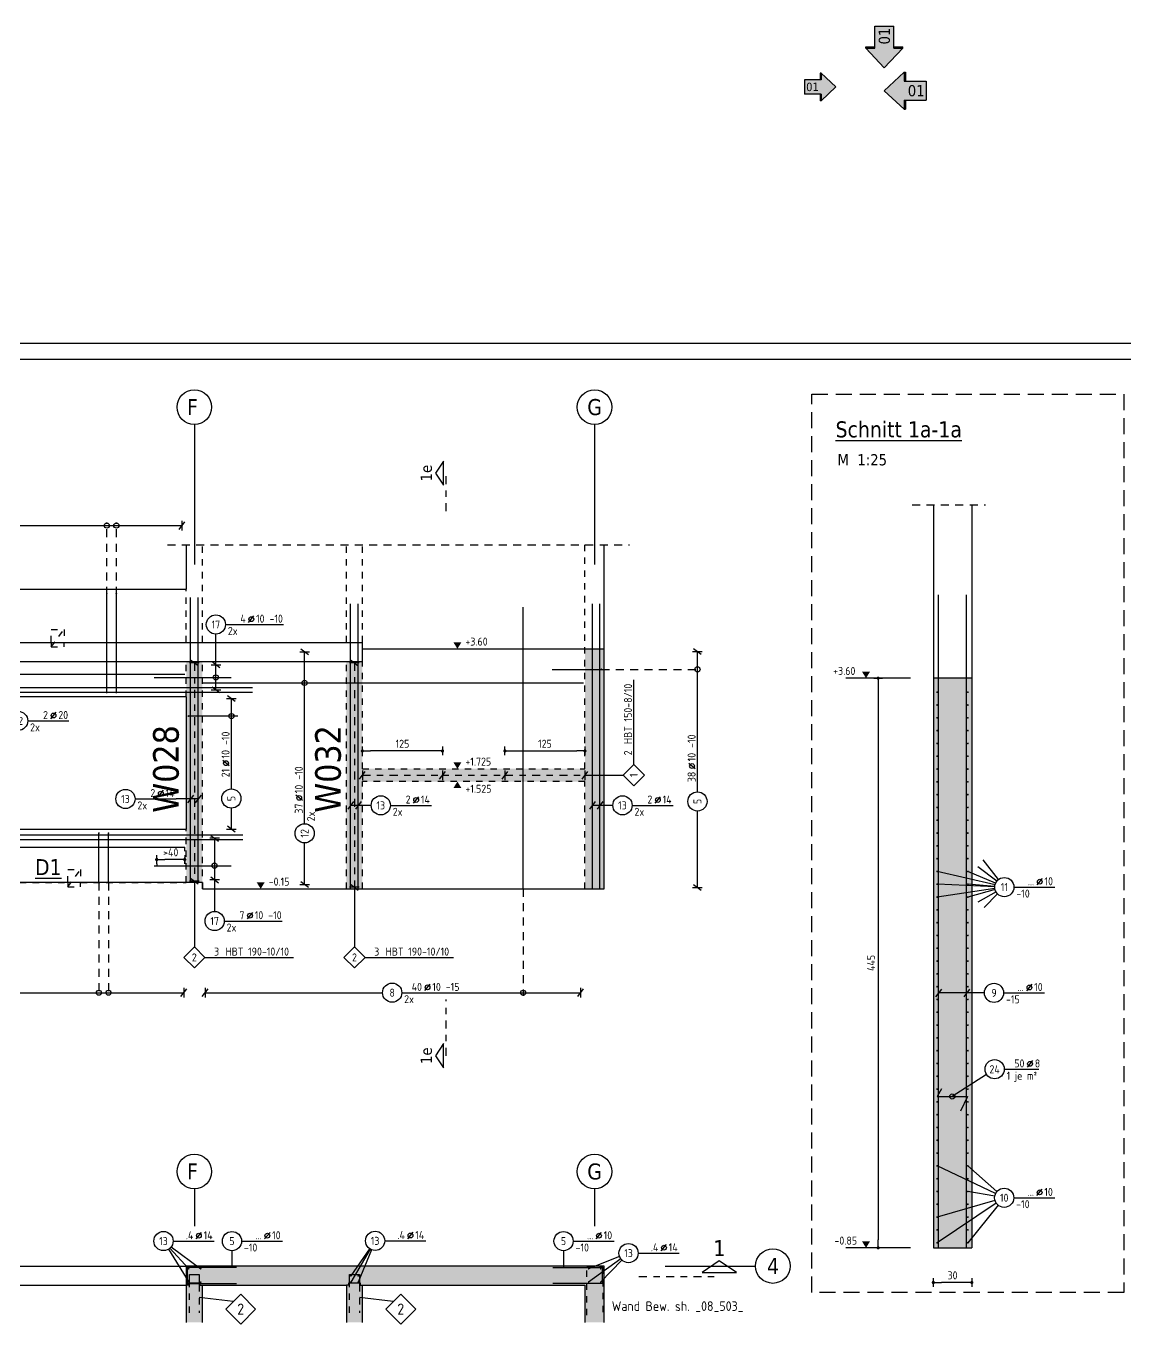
# Model space of a CAD drawing. Extents: x 40 to 135.7, y -30.7 to 15.6.
# Drawn here: x 73.27 to 90.43, y -4.63 to 15.65 of the extents above; entities that cross this region are included whole.
import ezdxf
from ezdxf.enums import TextEntityAlignment as Align

# ---------------------------------------------------------------- set-up
doc = ezdxf.new("R2010")
doc.units = 0
doc.header["$LTSCALE"] = 0.5
for name, pattern in [('AUSGEZOGEN', [1000.01, 1000, 0.01]), ('DASHDOTSMALL', [1.05, 0.5, -0.25, 0.05, -0.25]), ('DOT', [0.175, 0.05, -0.125]), ('HIDDEN', [0.375, 0.25, -0.125]), ('HIDDEN2', [0.187, 0.125, -0.062]), ('HIDDEN4', [0.12, 0.02, -0.1]), ('PUNKT', [0.175, 0.05, -0.125]), ('STRICHLINIE', [0.75, 0.5, -0.25]), ('STRICHPUNKT2', [0.55, 0.25, -0.125, 0.05, -0.125]), ('VERDECKT', [0.375, 0.25, -0.125])]:
    doc.linetypes.add(name, pattern=pattern)
for name, color, linetype in [('ACHSEN', 7, 'Continuous'), ('AFU', 7, 'Continuous'), ('BETON', 7, 'Continuous'), ('Brüstung EG', 7, 'Continuous'), ('DETAIL', 7, 'Continuous'), ('DRUEBER', 7, 'Continuous'), ('EG', 7, 'Continuous'), ('grau_hell', 7, 'Continuous'), ('grau_mittel', 7, 'Continuous'), ('HBT', 7, 'Continuous'), ('HILFE', 7, 'Continuous'), ('INDEX', 7, 'Continuous'), ('koten', 7, 'Continuous'), ('MASSE', 7, 'Continuous'), ('OBJEKT', 7, 'Continuous'), ('RAHMEN', 7, 'Continuous'), ('RND', 7, 'Continuous'), ('SCHNITTE', 7, 'Continuous'), ('SFP_Achsen', 7, 'Continuous'), ('TEXT', 7, 'Continuous')]:
    doc.layers.add(name, color=color, linetype=linetype)
doc.layers.add('NOPLOT', color=7, linetype='Continuous', plot=False)
doc.styles.add('helv', font='tahoma.ttf')
doc.styles.add('txt', font='isocp.shx')
doc.linetypes.add('AFU_50K', pattern='A,0.15,["/",Standard,S=0.2,R=0,X=-0.01,Y=-0.1],0.07,["/",Standard,S=0.2,R=0,X=-0.01,Y=-0.1],0.15', length=0.37)
doc.linetypes.add('AFU_50L', pattern='A,0.75,["/",Standard,S=0.2,R=0,X=-0.01,Y=-0.1],0.07,["/",Standard,S=0.2,R=0,X=-0.01,Y=-0.1],0.75', length=1.57)
doc.dimstyles.new('DOT_I', dxfattribs={"dimscale": 0.5, "dimtxt": 0.25, "dimasz": 0.25, "dimexe": 0.1, "dimexo": 0.3, "dimgap": 0.1, "dimtad": 1, "dimdec": 3, "dimzin": 3, "dimtxsty": 'txt', "dimblk": 'DOT', "dimblk1": 'DOT', "dimblk2": 'DOT', "dimsah": 1, "dimcen": 0.1, "dimse1": 1, "dimse2": 1, "dimazin": 0, "dimtfac": 1, "dimtdec": 4, "dimtix": 1, "dimtmove": 2, "dimatfit": 3, "dimfxl": 0, "dimtvp": 1, "dimtolj": 1, "dimtzin": 0, "dimarcsym": 0})

# ---------------------------------------------------------------- blocks, each defined once
blk = doc.blocks.new('OKRD_O')
at = {"color": 0, "linetype": 'ByBlock'}
blk.add_solid([(-0.125, 0.202), (0.125, 0.202), (0, 0)], dxfattribs=at)
at = {"color": 0, "linetype": 'ByBlock', "style": 'txt'}
blk.add_attdef('OKRD', (0.25, 0.1), '', height=0.25, dxfattribs=at)
blk = doc.blocks.new('OKRD_U')
at = {"color": 0, "linetype": 'ByBlock'}
blk.add_solid([(-0.125, -0.202), (0.125, -0.202), (0, 0)], dxfattribs=at)
at = {"color": 0, "linetype": 'ByBlock', "style": 'txt'}
blk.add_attdef('OKRD', (0.25, -0.35), '', height=0.25, dxfattribs=at)
blk = doc.blocks.new('A1-57-0')
at = {"layer": 'RAHMEN'}
blk.add_line((137.9, 59.4), (0, 59.4), dxfattribs=at)
at = {"layer": 'RAHMEN', "color": 5}
blk.add_line((137.4, 58.9), (2, 58.9), dxfattribs=at)
blk = doc.blocks.new('lei_gre')
at = {"layer": 'RND', "color": 7, "linetype": 'Continuous'}
for p, q in [((-0.09, -0.12), (0.09, 0.12)), ((0, 0.15), (0, -0.15))]:
    blk.add_line(p, q, dxfattribs=at)
blk = doc.blocks.new('RND_LEI')
at = {"layer": 'RND', "color": 7, "linetype": 'Continuous'}
blk.add_line((1.022, 0.066), (1.19, 0.27), dxfattribs=at)
for centre, radius in [((0, 0), 0.3), ((1.106, 0.168), 0.075)]:
    blk.add_circle(centre, radius, dxfattribs=at)
at = {"layer": 'RND', "color": 7, "linetype": 'Continuous', "style": 'txt'}
blk.add_attdef('POSL', text='', height=0.25, dxfattribs=at).set_placement((0, 0), align=Align.MIDDLE)
blk.add_attdef('ANZ', text='', height=0.25, dxfattribs=at).set_placement((0.931, 0.057), align=Align.RIGHT)
for tag, p in [('DUM', (1.253, 0.057)), ('ABSTD', (1.674, 0.057)), ('POSTXT', (0.374, -0.327))]:
    blk.add_attdef(tag, p, '', height=0.25, dxfattribs=at)
blk = doc.blocks.new('SCHN-1')
at = {"layer": 'SCHNITTE', "color": 5, "linetype": 'Continuous'}
blk.add_lwpolyline([(0.54, 0.125), (0, 0.485), (-0.54, 0.125)], close=True, dxfattribs=at)
at = {"layer": 'SCHNITTE', "color": 6, "linetype": 'Continuous', "style": 'helv'}
blk.add_attdef('SCHN-1', text='', height=0.5, dxfattribs=at).set_placement((0, 0.635), align=Align.CENTER)
blk = doc.blocks.new('DOT')
at = {"layer": 'MASSE', "color": 7, "linetype": 'Continuous'}
for p, q in [((0, 0), (-1, 0)), ((0, 0.54), (0, -0.54))]:
    blk.add_line(p, q, dxfattribs=at)
at = {"layer": 'MASSE', "color": 7, "linetype": 'Continuous', "const_width": 0.2}
blk.add_lwpolyline([(-0.1, 0, 1), (0.1, 0, 1)], format="xyb", close=True, dxfattribs=at)
blk = doc.blocks.new('*D42')
at = {"layer": 'DEFPOINTS', "color": 0, "linetype": 'AUSGEZOGEN', "transparency": 16777216}
for p in [(75.311, 2.627), (75.311, 2.627), (75.748, 2.627)]:
    blk.add_point(p, dxfattribs=at)
at = {"layer": 'MASSE', "color": 0, "linetype": 'AUSGEZOGEN', "lineweight": -2, "transparency": 16777216}
blk.add_line((75.623, 2.627), (75.436, 2.627), dxfattribs=at)
at = {"layer": 'MASSE', "color": 0, "linetype": 'AUSGEZOGEN', "lineweight": -2, "transparency": 16777216, "xscale": 0.125, "yscale": 0.125, "zscale": 0.125, "rotation": 180}
blk.add_blockref('DOT', (75.311, 2.627), dxfattribs=at)
at = {"layer": 'MASSE', "color": 0, "linetype": 'AUSGEZOGEN', "lineweight": -2, "transparency": 16777216, "xscale": 0.125, "yscale": 0.125, "zscale": 0.125}
blk.add_blockref('DOT', (75.748, 2.627), dxfattribs=at)
at = {"layer": 'MASSE', "color": 0, "linetype": 'AUSGEZOGEN', "transparency": 16777216, "insert": (75.53, 2.74), "char_height": 0.125, "attachment_point": 5, "style": 'txt'}
blk.add_mtext('\\A1;>40', dxfattribs=at)
blk = doc.blocks.new('HBT_LEI')
at = {"layer": 'HBT', "color": 7, "linetype": 'Continuous'}
blk.add_lwpolyline([(-0.33, 0), (0, 0.33), (0.33, 0), (0, -0.33)], close=True, dxfattribs=at)
at = {"layer": 'HBT', "color": 7, "linetype": 'Continuous', "style": 'txt'}
blk.add_attdef('POSH', text='', height=0.25, dxfattribs=at).set_placement((0, -0.126), align=Align.CENTER)
blk.add_attdef('STKH', text='', height=0.25, dxfattribs=at).set_placement((0.776, 0.055), align=Align.RIGHT)
at = {"layer": 'HBT', "style": 'txt'}
for tag, p in [('ARTH', (0.973, 0.055)), ('TEXTH', (0.415, -0.309))]:
    blk.add_attdef(tag, p, '', height=0.25, dxfattribs=at)
blk = doc.blocks.new('SCHN-2')
at = {"layer": 'SCHNITTE', "color": 6, "linetype": 'Continuous'}
blk.add_lwpolyline([(0.378, 0.088), (0, 0.34), (-0.378, 0.088)], close=True, dxfattribs=at)
at = {"layer": 'SCHNITTE', "color": 1, "linetype": 'DASHDOTSMALL', "style": 'helv'}
blk.add_attdef('SCHN-2', text='', height=0.35, dxfattribs=at).set_placement((0, 0.45), align=Align.CENTER)
blk = doc.blocks.new('*D54')
at = {"layer": 'DEFPOINTS', "color": 0, "linetype": 'AUSGEZOGEN', "transparency": 16777216}
for p in [(87.438, -3.981), (87.438, -3.981), (88.038, -3.981)]:
    blk.add_point(p, dxfattribs=at)
at = {"layer": 'MASSE', "color": 0, "linetype": 'AUSGEZOGEN', "lineweight": -2, "transparency": 16777216}
blk.add_line((87.913, -3.981), (87.563, -3.981), dxfattribs=at)
at = {"layer": 'MASSE', "color": 0, "linetype": 'AUSGEZOGEN', "lineweight": -2, "transparency": 16777216, "xscale": 0.125, "yscale": 0.125, "zscale": 0.125, "rotation": 180}
blk.add_blockref('DOT', (87.438, -3.981), dxfattribs=at)
at = {"layer": 'MASSE', "color": 0, "linetype": 'AUSGEZOGEN', "lineweight": -2, "transparency": 16777216, "xscale": 0.125, "yscale": 0.125, "zscale": 0.125}
blk.add_blockref('DOT', (88.038, -3.981), dxfattribs=at)
at = {"layer": 'MASSE', "color": 0, "linetype": 'AUSGEZOGEN', "transparency": 16777216, "insert": (87.738, -3.869), "char_height": 0.125, "attachment_point": 5, "style": 'txt'}
blk.add_mtext('\\A1;30', dxfattribs=at)
blk = doc.blocks.new('*D55')
at = {"layer": 'DEFPOINTS', "color": 0, "linetype": 'AUSGEZOGEN', "transparency": 16777216}
for p in [(86.577, 5.461), (86.577, -3.439), (86.577, -3.439)]:
    blk.add_point(p, dxfattribs=at)
at = {"layer": 'MASSE', "color": 0, "linetype": 'AUSGEZOGEN', "lineweight": -2, "transparency": 16777216}
blk.add_line((86.577, 5.336), (86.577, -3.314), dxfattribs=at)
at = {"layer": 'MASSE', "color": 0, "linetype": 'AUSGEZOGEN', "lineweight": -2, "transparency": 16777216, "xscale": 0.125, "yscale": 0.125, "zscale": 0.125}
for p, rotation in [((86.577, 5.461), 90), ((86.577, -3.439), 270)]:
    blk.add_blockref('DOT', p, dxfattribs=dict(at, rotation=rotation))
at = {"layer": 'MASSE', "color": 0, "linetype": 'AUSGEZOGEN', "transparency": 16777216, "insert": (86.464, 1.011), "char_height": 0.125, "attachment_point": 5, "rotation": 90, "style": 'txt'}
blk.add_mtext('\\A1;445', dxfattribs=at)
blk = doc.blocks.new('*D80')
at = {"layer": 'DEFPOINTS', "color": 0, "linetype": 'AUSGEZOGEN', "transparency": 16777216}
for p in [(78.523, 4.323), (78.523, 4.323), (79.773, 4.323)]:
    blk.add_point(p, dxfattribs=at)
at = {"layer": 'MASSE', "color": 0, "linetype": 'AUSGEZOGEN', "lineweight": -2, "transparency": 16777216}
blk.add_line((79.648, 4.323), (78.648, 4.323), dxfattribs=at)
at = {"layer": 'MASSE', "color": 0, "linetype": 'AUSGEZOGEN', "lineweight": -2, "transparency": 16777216, "xscale": 0.125, "yscale": 0.125, "zscale": 0.125, "rotation": 180}
blk.add_blockref('DOT', (78.523, 4.323), dxfattribs=at)
at = {"layer": 'MASSE', "color": 0, "linetype": 'AUSGEZOGEN', "lineweight": -2, "transparency": 16777216, "xscale": 0.125, "yscale": 0.125, "zscale": 0.125}
blk.add_blockref('DOT', (79.773, 4.323), dxfattribs=at)
at = {"layer": 'MASSE', "color": 0, "linetype": 'AUSGEZOGEN', "transparency": 16777216, "insert": (79.148, 4.436), "char_height": 0.125, "attachment_point": 5, "style": 'txt'}
blk.add_mtext('\\A1;125', dxfattribs=at)
blk = doc.blocks.new('*D81')
at = {"layer": 'DEFPOINTS', "color": 0, "linetype": 'AUSGEZOGEN', "transparency": 16777216}
for p in [(80.748, 4.323), (81.998, 4.323), (81.998, 4.323)]:
    blk.add_point(p, dxfattribs=at)
at = {"layer": 'MASSE', "color": 0, "linetype": 'AUSGEZOGEN', "lineweight": -2, "transparency": 16777216}
blk.add_line((80.873, 4.323), (81.873, 4.323), dxfattribs=at)
at = {"layer": 'MASSE', "color": 0, "linetype": 'AUSGEZOGEN', "lineweight": -2, "transparency": 16777216, "xscale": 0.125, "yscale": 0.125, "zscale": 0.125, "rotation": 180}
blk.add_blockref('DOT', (80.748, 4.323), dxfattribs=at)
at = {"layer": 'MASSE', "color": 0, "linetype": 'AUSGEZOGEN', "lineweight": -2, "transparency": 16777216, "xscale": 0.125, "yscale": 0.125, "zscale": 0.125}
blk.add_blockref('DOT', (81.998, 4.323), dxfattribs=at)
at = {"layer": 'MASSE', "color": 0, "linetype": 'AUSGEZOGEN', "transparency": 16777216, "insert": (81.373, 4.436), "char_height": 0.125, "attachment_point": 5, "style": 'txt'}
blk.add_mtext('\\A1;125', dxfattribs=at)
blk = doc.blocks.new('hin_ind5')
at = {"layer": 'grau_hell', "linetype": 'AUSGEZOGEN'}
h = blk.add_hatch(color=9, dxfattribs=at)
h.dxf.hatch_style = 2
h.paths.add_polyline_path([(0, 0), (0.619, -0.577), (0.619, -0.3), (1.306, -0.3), (1.306, 0.3), (0.619, 0.3), (0.619, 0.577)])
h.paths.add_polyline_path([(0.34, -0.274), (1.311, -0.274), (1.311, 0.274), (0.34, 0.274)], flags=9)
at = {"layer": 'OBJEKT', "linetype": 'AUSGEZOGEN'}
for points in [[(0.619, 0.3), (0.66, 0.3), (0.66, 0.577), (0.619, 0.577)], [(0.619, -0.577), (0.66, -0.577), (0.66, -0.3), (0.619, -0.3)]]:
    blk.add_hatch(color=1, dxfattribs=at).paths.add_polyline_path(points)
at = {"layer": 'OBJEKT', "color": 1, "linetype": 'AUSGEZOGEN'}
for p, q in [((0, 0), (0.619, 0.577)), ((0.619, 0.577), (0.619, 0.3)), ((0.619, 0.577), (0.66, 0.577)), ((0.66, 0.577), (0.66, 0.3)), ((0, 0), (0.619, -0.577)), ((0.619, 0.3), (1.306, 0.3)), ((1.306, 0.3), (1.306, -0.3)), ((0.619, -0.3), (0.619, -0.577)), ((0.619, -0.3), (1.306, -0.3)), ((0.66, -0.3), (0.66, -0.577))]:
    blk.add_line(p, q, dxfattribs=at)
at = {"layer": 'OBJEKT', "color": 7, "linetype": 'AUSGEZOGEN'}
blk.add_line((0.619, -0.577), (0.66, -0.577), dxfattribs=at)
at = {"layer": 'INDEX', "color": 1, "linetype": 'Continuous', "style": 'helv'}
blk.add_attdef('INDEX', text='', height=0.35, rotation=360, dxfattribs=at).set_placement((1.259, 0), align=Align.MIDDLE_RIGHT)

msp = doc.modelspace()

# ---------------------------------------------------------------- hatches: boundary and pattern name
at = {"layer": 'EG', "linetype": 'AUSGEZOGEN'}
h = msp.add_hatch(dxfattribs=at)
h.set_pattern_fill('DOTS', scale=0.8, double=1)
h.set_pattern_definition([(0, (-35.286567, 336.182984), (0.025, 0.05), [0, -0.05])])
h.paths.add_polyline_path([(53.5484, -4.0236), (53.5484, -3.7236), (53.2484, -3.7236), (53.2484, -4.0236)])
h.paths.add_polyline_path([(60.7484, -3.7236), (60.7484, -4.0236), (61.0484, -4.0236), (61.0484, -3.7236)])
h.paths.add_polyline_path([(68.5484, -4.0236), (68.5484, -3.7236), (68.2484, -3.7236), (68.2484, -4.0236)])
h.paths.add_polyline_path([(43.3734, -4.6035), (43.5334, -4.6035), (43.5334, -4.0236), (47.0234, -4.0236), (47.0234, -4.6035), (47.2734, -4.6035), (47.2734, -4.0236), (49.5234, -4.0236), (49.5234, -4.6035), (49.7734, -4.6035), (49.7734, -3.7236), (43.3734, -3.7236)])
h.paths.add_polyline_path([(81.9984, -4.6035), (82.2984, -4.6035), (82.2984, -3.7236), (75.7734, -3.7236), (75.7734, -4.6035), (76.0234, -4.6035), (76.0234, -4.0236), (78.2734, -4.0236), (78.2734, -4.6035), (78.5234, -4.6035), (78.5234, -4.0236), (81.9984, -4.0236)])

# ---------------------------------------------------------------- linework, layer by layer
at = {"layer": 'ACHSEN', "color": 140, "linetype": 'AUSGEZOGEN'}
for p, q in [((75.8984, 9.4248), (75.8984, 7.238)), ((82.1484, 9.4248), (82.1484, 7.238)), ((75.8984, -2.5174), (75.8984, -3.0993)), ((82.1484, -2.5174), (82.1484, -3.0993)), ((83.252, -3.7236), (84.6611, -3.7236))]:
    msp.add_line(p, q, dxfattribs=at)
at = {"layer": 'AFU', "color": 8, "linetype": 'AFU_50L'}
for p, q in [((47.0234, 6.0194), (78.5234, 6.0194)), ((78.5234, 5.9194), (82.2984, 5.9194)), ((47.0234, 5.7194), (78.5234, 5.7194)), ((76.0234, 2.2694), (49.5234, 2.2694)), ((76.0234, 2.2694), (76.0234, 2.1694)), ((76.0234, 2.1694), (82.2984, 2.1694))]:
    msp.add_line(p, q, dxfattribs=at)
at = {"layer": 'AFU', "color": 8, "linetype": 'AFU_50K'}
for p, q in [((78.5234, 5.9194), (78.5234, 6.0194)), ((78.5234, 5.7194), (78.5234, 5.9194)), ((88.0379, 5.4607), (87.4379, 5.4607)), ((87.4379, -3.4393), (88.0379, -3.4393))]:
    msp.add_line(p, q, dxfattribs=at)
at = {"layer": 'BETON', "color": 6, "linetype": 'AUSGEZOGEN'}
for p, q in [((87.4379, 8.1673), (87.4379, -3.4393)), ((88.0379, 8.1673), (88.0379, 5.4607)), ((75.7734, 7.5439), (75.7734, 6.8494)), ((82.2984, 2.1694), (82.2984, 7.5439)), ((68.5484, 6.8494), (75.7734, 6.8494)), ((88.0379, 5.4607), (88.0379, -3.4393)), ((75.7734, 5.1694), (68.5484, 5.1694)), ((75.7734, 5.1694), (75.7734, 3.0994)), ((68.5484, 3.0994), (75.7734, 3.0994))]:
    msp.add_line(p, q, dxfattribs=at)
at = {"layer": 'BETON', "color": 6, "linetype": 'AUSGEZOGEN', "lineweight": -2}
for points in [[(82.2984, -4.6035), (82.2984, -3.7236), (75.7734, -3.7236), (75.7734, -4.6035)], [(76.0234, -4.6035), (76.0234, -4.0236), (78.2734, -4.0236), (78.2734, -4.6035)], [(78.5234, -4.6035), (78.5234, -4.0236), (81.9984, -4.0236), (81.9984, -4.6035)]]:
    msp.add_lwpolyline(points, dxfattribs=at)
at = {"layer": 'Brüstung EG', "color": 102, "linetype": 'DOT'}
for p, q in [((68.5484, -3.7236), (75.7734, -3.7236)), ((68.5484, -4.0236), (75.7734, -4.0236))]:
    msp.add_line(p, q, dxfattribs=at)
at = {"layer": 'DETAIL', "color": 102, "linetype": 'STRICHLINIE'}
msp.add_lwpolyline([(90.4113, 9.8967), (90.4113, -4.1351), (85.5399, -4.1351), (85.5399, 9.8967)], close=True, dxfattribs=at)
at = {"layer": 'DRUEBER', "color": 7, "linetype": 'PUNKT'}
for p, q in [((76.0234, 6.0194), (76.0234, 7.5439)), ((78.2734, 6.0194), (78.2734, 7.5439)), ((78.5234, 6.0194), (78.5234, 7.5439)), ((81.9984, 4.0444), (81.9984, 7.5439)), ((75.7734, 6.0194), (75.7734, 6.8494)), ((75.7734, 5.1694), (75.7734, 5.7194)), ((76.0234, 2.1694), (76.0234, 5.7194)), ((78.2734, 2.1694), (78.2734, 5.7194)), ((78.5234, 4.0444), (78.5234, 5.7194)), ((78.5234, 4.0444), (81.9984, 4.0444)), ((78.5234, 2.1694), (78.5234, 3.8444)), ((81.9984, 3.8444), (78.5234, 3.8444)), ((81.9984, 2.1694), (81.9984, 3.8444)), ((75.7734, 2.2694), (75.7734, 3.0994)), ((70.3734, 2.2694), (73.9234, 2.2694)), ((74.1234, 2.2694), (75.7734, 2.2694)), ((76.0234, 2.1694), (78.2734, 2.1694))]:
    msp.add_line(p, q, dxfattribs=at)
at = {"layer": 'DRUEBER', "color": 7, "linetype": 'DOT'}
for p, q in [((73.6634, 6.0194), (73.6634, 6.2194)), ((73.6634, 6.2194), (73.8634, 6.2194)), ((73.6634, 5.9494), (73.8634, 6.2194)), ((73.8634, 6.2194), (73.8634, 6.0194)), ((73.6634, 6.0194), (73.6634, 5.9494)), ((73.6634, 5.9494), (73.8634, 5.9494)), ((73.8634, 5.9494), (73.8634, 6.0194)), ((73.9234, 2.2694), (73.9234, 2.4694)), ((73.9234, 2.4694), (74.1234, 2.4694)), ((73.9234, 2.1994), (74.1234, 2.4694)), ((74.1234, 2.4694), (74.1234, 2.2694)), ((73.9234, 2.2694), (73.9234, 2.1994)), ((74.1234, 2.1994), (74.1234, 2.2694)), ((73.9234, 2.1994), (74.1234, 2.1994))]:
    msp.add_line(p, q, dxfattribs=at)
at = {"layer": 'DRUEBER', "color": 7, "linetype": 'PUNKT', "lineweight": -2}
for points in [[(82.2984, -3.7236), (75.7734, -3.7236), (75.7734, -4.6035)], [(82.2984, -4.6035), (82.2984, -3.7236)], [(76.0234, -4.6035), (76.0234, -4.0236), (78.2734, -4.0236), (78.2734, -4.6035)], [(78.5234, -4.6035), (78.5234, -4.0236), (81.9984, -4.0236), (81.9984, -4.6035)]]:
    msp.add_lwpolyline(points, dxfattribs=at)
at = {"layer": 'grau_mittel', "color": 61, "linetype": 'AUSGEZOGEN'}
for points in [[(81.9984, 5.9194), (82.2984, 5.9194), (81.9984, 2.1694), (82.2984, 2.1694)], [(76.0234, 5.7194), (75.7734, 5.7194), (76.0234, 2.2694), (75.7734, 2.2694)], [(78.2734, 5.7194), (78.5234, 5.7194), (78.2734, 2.1694), (78.5234, 2.1694)], [(87.4379, 5.4607), (88.0379, 5.4607), (87.4379, -3.4393), (88.0379, -3.4393)], [(78.5234, 4.0444), (78.5234, 3.8444), (81.9984, 4.0444), (81.9984, 3.8444)], [(75.7734, -3.7236), (82.2984, -3.7236), (75.7734, -4.0236), (82.2984, -4.0236)]]:
    msp.add_solid(points, dxfattribs=at)
at = {"layer": 'HBT', "color": 6, "linetype": 'STRICHPUNKT2'}
for p, q in [((75.8984, 5.7014), (75.8984, 2.2908)), ((78.3984, 5.7001), (78.3984, 2.1953)), ((78.5234, 3.9444), (79.7734, 3.9444)), ((80.7484, 3.9444), (81.9984, 3.9444))]:
    msp.add_line(p, q, dxfattribs=at)
at = {"layer": 'HBT', "color": 7, "linetype": 'AUSGEZOGEN'}
for p, q in [((82.7603, 4.1094), (82.7603, 5.4333)), ((81.9984, 3.9444), (82.6103, 3.9444)), ((75.8984, 2.2908), (75.8984, 1.2484)), ((78.3984, 2.1953), (78.3984, 1.2484)), ((76.0634, 1.0984), (77.4451, 1.0984)), ((78.5634, 1.0984), (79.9451, 1.0984))]:
    msp.add_line(p, q, dxfattribs=at)
at = {"layer": 'HBT', "color": 7, "linetype": 'HIDDEN4'}
msp.add_line((79.7734, 3.9444), (80.7484, 3.9444), dxfattribs=at)
at = {"layer": 'HBT', "color": 102, "linetype": 'AUSGEZOGEN'}
for p, q in [((75.8054, -4.0236), (75.7734, -4.0236)), ((75.9914, -4.0236), (76.0234, -4.0236)), ((78.3054, -4.0236), (78.2734, -4.0236)), ((78.4914, -4.0236), (78.5234, -4.0236))]:
    msp.add_line(p, q, dxfattribs=at)
for points in [[(75.9914, -4.0236), (75.9914, -3.9936), (75.8054, -3.9936), (75.8054, -4.0236)], [(78.4914, -4.0236), (78.4914, -3.9936), (78.3054, -3.9936), (78.3054, -4.0236)]]:
    msp.add_lwpolyline(points, dxfattribs=at)
at = {"layer": 'HBT', "color": 1, "linetype": 'AUSGEZOGEN'}
for points in [[(75.8214, -3.9936), (75.8214, -3.8536), (75.9754, -3.8536), (75.9754, -3.9936)], [(78.3214, -3.9936), (78.3214, -3.8536), (78.4754, -3.8536), (78.4754, -3.9936)], [(78.3214, -3.9936), (78.3214, -3.8536), (78.4754, -3.8536), (78.4754, -3.9936)]]:
    msp.add_lwpolyline(points, dxfattribs=at)
at = {"layer": 'HBT', "color": 1, "linetype": 'HIDDEN2'}
for points in [[(75.8214, -4.4536), (75.8214, -4.0236), (75.8214, -3.9936)], [(75.9754, -3.9936), (75.9754, -4.0236), (75.9754, -4.4536)], [(78.3214, -4.4536), (78.3214, -4.0236), (78.3214, -3.9936)], [(78.4754, -3.9936), (78.4754, -4.0236), (78.4754, -4.4536)]]:
    msp.add_lwpolyline(points, dxfattribs=at)
at = {"layer": 'HBT', "color": 1, "linetype": 'Continuous'}
for points in [[(76.3886, -4.3964), (76.6219, -4.1631), (76.8553, -4.3964), (76.6219, -4.6298)], [(78.8886, -4.3964), (79.1219, -4.1631), (79.3553, -4.3964), (79.1219, -4.6298)]]:
    msp.add_lwpolyline(points, close=True, dxfattribs=at)
at = {"layer": 'HILFE', "color": 102, "linetype": 'HIDDEN'}
for p, q in [((87.1056, 8.1673), (88.2501, 8.1673)), ((75.4783, 7.5439), (82.6921, 7.5439))]:
    msp.add_line(p, q, dxfattribs=at)
at = {"layer": 'HILFE', "color": 102, "linetype": 'AUSGEZOGEN'}
for p, q in [((76.5052, -4.2798), (75.9754, -4.2151)), ((79.0052, -4.2798), (78.4754, -4.2151))]:
    msp.add_line(p, q, dxfattribs=at)
at = {"layer": 'koten', "color": 7, "linetype": 'AUSGEZOGEN'}
for p, q in [((87.0817, 5.4607), (86.07, 5.4607)), ((87.0817, -3.4393), (86.07, -3.4393)), ((87.0817, -3.4393), (86.07, -3.4393))]:
    msp.add_line(p, q, dxfattribs=at)
at = {"layer": 'MASSE', "color": 7, "linetype": 'HIDDEN4'}
for p, q in [((75.7484, 2.56), (75.7484, 2.8224)), ((75.3109, 2.56), (75.3109, 2.531))]:
    msp.add_line(p, q, dxfattribs=at)
at = {"layer": 'NOPLOT', "color": 191, "linetype": 'AUSGEZOGEN'}
msp.add_line((87.5079, -3.4393), (87.5359, -3.4393), dxfattribs=at)
at = {"layer": 'OBJEKT', "color": 7, "linetype": 'AUSGEZOGEN'}
for p, q in [((68.5484, -3.7236), (75.7734, -3.7236)), ((68.5484, -4.0236), (75.7734, -4.0236))]:
    msp.add_line(p, q, dxfattribs=at)
at = {"layer": 'RND', "color": 7, "linetype": 'AUSGEZOGEN'}
for p, q in [((71.5888, 7.8442), (75.7054, 7.8442)), ((76.385, 6.2988), (77.2913, 6.2988)), ((76.235, 5.6684), (76.235, 6.1488)), ((77.6205, 3.1864), (77.6205, 5.8701)), ((83.7544, 3.6844), (83.7544, 5.8748)), ((76.235, 5.276), (76.235, 5.6684)), ((76.4768, 3.7294), (76.4768, 5.1414)), ((73.2974, 4.7934), (73.9374, 4.7934)), ((74.9723, 3.5736), (75.6123, 3.5736)), ((78.9592, 3.4736), (79.5992, 3.4736)), ((82.7342, 3.4736), (83.3742, 3.4736)), ((76.4768, 3.1021), (76.4768, 3.4294)), ((83.7544, 2.1878), (83.7544, 3.3844)), ((76.2151, 2.9591), (76.2151, 2.3092)), ((77.6205, 2.2356), (77.6205, 2.8864)), ((76.2151, 2.3092), (76.2151, 1.8159)), ((88.6968, 2.1963), (89.3368, 2.1963)), ((76.3651, 1.6659), (77.2713, 1.6659)), ((71.6418, 0.5466), (75.7349, 0.5466)), ((76.0676, 0.5466), (78.8377, 0.5466)), ((79.1377, 0.5466), (81.9301, 0.5466)), ((88.5353, 0.5442), (89.1753, 0.5442)), ((88.5449, -0.6493), (89.0849, -0.6493)), ((88.6943, -2.6567), (89.3343, -2.6567)), ((75.5671, -3.3334), (76.2071, -3.3334)), ((76.6356, -3.3337), (77.2756, -3.3337)), ((78.8712, -3.3301), (79.5112, -3.3301)), ((81.8136, -3.3337), (82.4536, -3.3337)), ((82.8286, -3.5215), (83.4686, -3.5215))]:
    msp.add_line(p, q, dxfattribs=at)
at = {"layer": 'RND', "color": 102, "linetype": 'VERDECKT'}
for p, q in [((74.5305, 6.5357), (74.5305, 7.8942)), ((74.6805, 6.5357), (74.6805, 7.8942)), ((82.254, 5.5984), (83.8044, 5.5984)), ((74.4083, 2.2694), (74.4083, 0.4966)), ((74.5583, 2.2694), (74.5583, 0.4966)), ((81.032, 2.1694), (81.032, 0.4966))]:
    msp.add_line(p, q, dxfattribs=at)
at = {"layer": 'RND', "color": 102, "linetype": 'AUSGEZOGEN'}
for p, q in [((75.9577, 3.5736), (75.6123, 3.5736)), ((78.6592, 3.4736), (78.3383, 3.4736)), ((82.4342, 3.4736), (82.1133, 3.4736)), ((88.4007, 2.2304), (87.4965, 2.4409)), ((88.409, 2.2555), (87.9772, 2.4409)), ((88.4276, 2.2873), (88.1331, 2.5118)), ((88.4549, 2.3149), (88.2149, 2.6242)), ((88.397, 2.2027), (87.5035, 2.2409)), ((88.3973, 2.208), (87.9772, 2.2409)), ((88.3985, 2.1744), (87.4965, 2.0409)), ((88.4021, 2.1568), (87.9772, 2.0409)), ((88.4166, 2.122), (88.1331, 1.9601)), ((88.4414, 2.0896), (88.2328, 1.8783)), ((88.2353, 0.5442), (87.5179, 0.5442)), ((88.2688, -0.7305), (87.7341, -1.0748)), ((88.4088, -2.5923), (87.4965, -2.1591)), ((88.4315, -2.5577), (87.9772, -2.1591)), ((88.3965, -2.6312), (87.9772, -2.5591)), ((88.4002, -2.6983), (87.4965, -2.9591)), ((88.4197, -2.7402), (87.4965, -3.3591)), ((88.4501, -2.7734), (87.9772, -3.3591)), ((75.518, -3.4444), (75.811, -3.7668)), ((75.5374, -3.423), (75.9988, -3.7668)), ((75.4955, -3.4612), (75.811, -3.9757)), ((76.4856, -3.4837), (76.4856, -3.7486)), ((78.6356, -3.4533), (78.3408, -3.8777)), ((78.645, -3.4593), (78.3408, -3.9757)), ((78.6644, -3.469), (78.4574, -3.9757)), ((81.6636, -3.4837), (81.6636, -3.7486)), ((82.539, -3.5764), (82.0553, -3.7668)), ((82.5574, -3.6098), (82.0553, -3.9757)), ((82.5748, -3.6298), (82.2431, -3.9757))]:
    msp.add_line(p, q, dxfattribs=at)
at = {"layer": 'RND', "color": 7, "linetype": 'AUSGEZOGEN'}
for points, const_width in [([(74.5235, 6.7857, 1), (74.5375, 6.7857, 1)], 0.014), ([(74.6735, 6.7857, 1), (74.6875, 6.7857, 1)], 0.014), ([(82.254, 5.5914, -1), (82.254, 5.6054, -1)], 0.014), ([(74.5235, 5.2357, 1), (74.5375, 5.2357, 1)], 0.014), ([(74.6735, 5.2357, 1), (74.6875, 5.2357, 1)], 0.014), ([(87.4895, 5.2409, 1), (87.5035, 5.2409, 1)], 0.014), ([(87.9842, 5.2409, -1), (87.9702, 5.2409, -1)], 0.014), ([(75.8053, 4.8757, -1), (75.8053, 4.8617, -1)], 0.014), ([(87.4895, 5.0409, 1), (87.5035, 5.0409, 1)], 0.014), ([(87.9842, 5.0409, -1), (87.9702, 5.0409, -1)], 0.014), ([(87.4895, 4.8409, 1), (87.5035, 4.8409, 1)], 0.014), ([(87.9842, 4.8409, -1), (87.9702, 4.8409, -1)], 0.014), ([(87.4895, 4.6409, 1), (87.5035, 4.6409, 1)], 0.014), ([(87.9842, 4.6409, -1), (87.9702, 4.6409, -1)], 0.014), ([(87.4895, 4.4409, 1), (87.5035, 4.4409, 1)], 0.014), ([(87.9842, 4.4409, -1), (87.9702, 4.4409, -1)], 0.014), ([(87.4895, 4.2409, 1), (87.5035, 4.2409, 1)], 0.014), ([(87.9842, 4.2409, -1), (87.9702, 4.2409, -1)], 0.014), ([(87.4895, 4.0409, 1), (87.5035, 4.0409, 1)], 0.014), ([(87.4895, 3.8409, 1), (87.5035, 3.8409, 1)], 0.014), ([(87.9842, 4.0409, -1), (87.9702, 4.0409, -1)], 0.014), ([(87.9842, 3.8409, -1), (87.9702, 3.8409, -1)], 0.014), ([(87.4895, 3.6409, 1), (87.5035, 3.6409, 1)], 0.014), ([(87.9842, 3.6409, -1), (87.9702, 3.6409, -1)], 0.014), ([(87.4895, 3.4409, 1), (87.5035, 3.4409, 1)], 0.014), ([(87.9842, 3.4409, -1), (87.9702, 3.4409, -1)], 0.014), ([(87.4895, 3.2409, 1), (87.5035, 3.2409, 1)], 0.014), ([(87.9842, 3.2409, -1), (87.9702, 3.2409, -1)], 0.014), ([(74.4013, 3.0394, 1), (74.4153, 3.0394, 1)], 0.014), ([(74.5513, 3.0394, 1), (74.5653, 3.0394, 1)], 0.014), ([(87.4895, 3.0409, 1), (87.5035, 3.0409, 1)], 0.014), ([(87.9842, 3.0409, -1), (87.9702, 3.0409, -1)], 0.014), ([(87.4895, 2.8409, 1), (87.5035, 2.8409, 1)], 0.014), ([(87.9842, 2.8409, -1), (87.9702, 2.8409, -1)], 0.014), ([(87.4895, 2.6409, 1), (87.5035, 2.6409, 1)], 0.014), ([(87.9842, 2.6409, -1), (87.9702, 2.6409, -1)], 0.014), ([(87.4895, 2.4409, 1), (87.5035, 2.4409, 1)], 0.014), ([(87.9842, 2.4409, -1), (87.9702, 2.4409, -1)], 0.014), ([(87.4895, 2.2409, 1), (87.5035, 2.2409, 1)], 0.014), ([(87.9842, 2.2409, -1), (87.9702, 2.2409, -1)], 0.014), ([(87.4895, 2.0409, 1), (87.5035, 2.0409, 1)], 0.014), ([(87.9842, 2.0409, -1), (87.9702, 2.0409, -1)], 0.014), ([(87.4895, 1.8409, 1), (87.5035, 1.8409, 1)], 0.014), ([(87.9842, 1.8409, -1), (87.9702, 1.8409, -1)], 0.014), ([(87.4895, 1.6409, 1), (87.5035, 1.6409, 1)], 0.014), ([(87.9842, 1.6409, -1), (87.9702, 1.6409, -1)], 0.014), ([(87.4895, 1.4409, 1), (87.5035, 1.4409, 1)], 0.014), ([(87.9842, 1.4409, -1), (87.9702, 1.4409, -1)], 0.014), ([(87.4895, 1.2409, 1), (87.5035, 1.2409, 1)], 0.014), ([(87.9842, 1.2409, -1), (87.9702, 1.2409, -1)], 0.014), ([(87.4895, 1.0409, 1), (87.5035, 1.0409, 1)], 0.014), ([(87.9842, 1.0409, -1), (87.9702, 1.0409, -1)], 0.014), ([(87.4895, 0.8409, 1), (87.5035, 0.8409, 1)], 0.014), ([(87.9842, 0.8409, -1), (87.9702, 0.8409, -1)], 0.014), ([(87.4895, 0.6409, 1), (87.5035, 0.6409, 1)], 0.014), ([(87.9842, 0.6409, -1), (87.9702, 0.6409, -1)], 0.014), ([(87.4895, 0.4409, 1), (87.5035, 0.4409, 1)], 0.014), ([(87.9842, 0.4409, -1), (87.9702, 0.4409, -1)], 0.014), ([(87.4895, 0.2409, 1), (87.5035, 0.2409, 1)], 0.014), ([(87.9842, 0.2409, -1), (87.9702, 0.2409, -1)], 0.014), ([(87.4895, 0.0409, 1), (87.5035, 0.0409, 1)], 0.014), ([(87.9842, 0.0409, -1), (87.9702, 0.0409, -1)], 0.014), ([(87.4895, -0.1591, 1), (87.5035, -0.1591, 1)], 0.014), ([(87.9842, -0.1591, -1), (87.9702, -0.1591, -1)], 0.014), ([(87.4895, -0.3591, 1), (87.5035, -0.3591, 1)], 0.014), ([(87.9842, -0.3591, -1), (87.9702, -0.3591, -1)], 0.014), ([(87.4895, -0.5591, 1), (87.5035, -0.5591, 1)], 0.014), ([(87.9842, -0.5591, -1), (87.9702, -0.5591, -1)], 0.014), ([(87.4895, -0.7591, 1), (87.5035, -0.7591, 1)], 0.014), ([(87.9842, -0.7591, -1), (87.9702, -0.7591, -1)], 0.014), ([(87.4895, -0.9591, 1), (87.5035, -0.9591, 1)], 0.014), ([(87.9842, -0.9591, -1), (87.9702, -0.9591, -1)], 0.014), ([(87.4895, -1.1591, 1), (87.5035, -1.1591, 1)], 0.014), ([(87.9842, -1.1591, -1), (87.9702, -1.1591, -1)], 0.014), ([(87.4895, -1.3591, 1), (87.5035, -1.3591, 1)], 0.014), ([(87.9842, -1.3591, -1), (87.9702, -1.3591, -1)], 0.014), ([(87.4895, -1.5591, 1), (87.5035, -1.5591, 1)], 0.014), ([(87.9842, -1.5591, -1), (87.9702, -1.5591, -1)], 0.014), ([(87.4895, -1.7591, 1), (87.5035, -1.7591, 1)], 0.014), ([(87.9842, -1.7591, -1), (87.9702, -1.7591, -1)], 0.014), ([(87.4895, -1.9591, 1), (87.5035, -1.9591, 1)], 0.014), ([(87.9842, -1.9591, -1), (87.9702, -1.9591, -1)], 0.014), ([(87.4895, -2.1591, 1), (87.5035, -2.1591, 1)], 0.014), ([(87.9842, -2.1591, -1), (87.9702, -2.1591, -1)], 0.014), ([(87.4895, -2.3591, 1), (87.5035, -2.3591, 1)], 0.014), ([(87.9842, -2.3591, -1), (87.9702, -2.3591, -1)], 0.014), ([(87.4895, -2.5591, 1), (87.5035, -2.5591, 1)], 0.014), ([(87.9842, -2.5591, -1), (87.9702, -2.5591, -1)], 0.014), ([(87.4895, -2.7591, 1), (87.5035, -2.7591, 1)], 0.014), ([(87.9842, -2.7591, -1), (87.9702, -2.7591, -1)], 0.014), ([(87.4895, -2.9591, 1), (87.5035, -2.9591, 1)], 0.014), ([(87.9842, -2.9591, -1), (87.9702, -2.9591, -1)], 0.014), ([(87.4895, -3.1591, 1), (87.5035, -3.1591, 1)], 0.014), ([(87.9842, -3.1591, -1), (87.9702, -3.1591, -1)], 0.014), ([(87.4895, -3.3591, 1), (87.5035, -3.3591, 1)], 0.014), ([(87.9842, -3.3591, -1), (87.9702, -3.3591, -1)], 0.014), ([(75.8048, -3.7668, 1), (75.8173, -3.7668, 1)], 0.0125), ([(75.9926, -3.7668, 1), (76.0051, -3.7668, 1)], 0.0125), ([(82.0491, -3.7668, 1), (82.0616, -3.7668, 1)], 0.0125), ([(82.2368, -3.7668, 1), (82.2493, -3.7668, 1)], 0.0125), ([(75.8048, -3.9757, 1), (75.8173, -3.9757, 1)], 0.0125), ([(75.9926, -3.9757, 1), (76.0051, -3.9757, 1)], 0.0125), ([(78.3346, -3.8777, 1), (78.3471, -3.8777, 1)], 0.0125), ([(78.3346, -3.9757, 1), (78.3471, -3.9757, 1)], 0.0125), ([(78.4512, -3.8777, 1), (78.4637, -3.8777, 1)], 0.0125), ([(78.4512, -3.9757, 1), (78.4637, -3.9757, 1)], 0.0125), ([(82.0491, -3.9757, 1), (82.0616, -3.9757, 1)], 0.0125), ([(82.2368, -3.9757, 1), (82.2493, -3.9757, 1)], 0.0125)]:
    msp.add_lwpolyline(points, format="xyb", close=True, dxfattribs=dict(at, const_width=const_width))
at = {"layer": 'RND', "color": 1, "linetype": 'AUSGEZOGEN'}
for points in [[(74.5305, 5.2357), (74.5305, 6.7857)], [(74.6805, 5.2357), (74.6805, 6.7857)], [(75.8383, 2.2694), (75.8383, 6.7194)], [(75.9577, 2.2694), (75.9577, 6.7194)], [(87.5179, -3.4393), (87.5179, 6.7607)], [(87.9579, -3.4393), (87.9579, 6.7607)], [(74.5305, 5.2357), (74.5305, 6.5357)], [(74.6805, 5.2357), (74.6805, 6.5357)], [(78.3383, 2.1694), (78.3383, 6.6194)], [(78.4577, 2.1694), (78.4577, 6.6194)], [(81.032, 2.1694), (81.032, 6.5694)], [(82.1133, 2.1694), (82.1133, 6.6194)], [(82.2327, 2.1694), (82.2327, 6.6194)], [(68.5484, 5.5228), (75.7484, 5.5228)], [(81.484, 5.5984), (82.254, 5.5984)], [(66.755, 5.333), (68.555, 5.333), (68.855, 5.313), (76.805, 5.313)], [(75.2734, 5.4716), (76.4734, 5.4716)], [(75.2734, 5.4716), (76.4734, 5.4716)], [(76.0234, 5.3871), (81.9734, 5.3871)], [(66.755, 5.263), (68.555, 5.263), (68.855, 5.243), (76.805, 5.243)], [(76.5753, 4.8687), (75.8053, 4.8687)], [(67.005, 3.0324), (68.555, 3.0324), (68.855, 3.0124), (76.655, 3.0124)], [(67.005, 2.9624), (68.555, 2.9624), (68.855, 2.9424), (76.655, 2.9424)], [(74.4083, 2.2694), (74.4083, 3.0394)], [(74.5583, 2.2694), (74.5583, 3.0394)], [(68.5484, 2.8224), (75.7484, 2.8224)], [(75.2734, 2.531), (76.4734, 2.531)], [(87.5628, -0.9532), (87.4954, -1.0748), (87.9727, -1.0748), (87.8603, -1.302)], [(76.5589, -3.7486), (75.7889, -3.7486), (75.7889, -3.9986), (76.5589, -3.9986)], [(81.4953, -3.7486), (82.2653, -3.7486), (82.2653, -3.9986), (81.4953, -3.9986)]]:
    msp.add_lwpolyline(points, dxfattribs=at)
at = {"layer": 'RND', "color": 1, "linetype": 'HIDDEN2'}
msp.add_lwpolyline([(82.0251, -4.4936), (82.0251, -3.7436), (82.2751, -3.7436), (82.2751, -4.4936)], dxfattribs=at)
at = {"layer": 'RND', "color": 7, "linetype": 'AUSGEZOGEN'}
for centre in [(74.5305, 7.8442), (74.6805, 7.8442), (76.235, 5.4716), (83.7544, 5.5984), (77.6205, 5.3871), (76.4768, 4.8687), (76.2151, 2.531), (74.4083, 0.5466), (74.5583, 0.5466), (81.032, 0.5466), (87.7341, -1.0748)]:
    msp.add_circle(centre, 0.04, dxfattribs=at)
at = {"layer": 'SCHNITTE', "color": 6, "linetype": 'STRICHPUNKT2'}
for p, q in [((79.8323, 8.0678), (79.8323, 8.664)), ((79.8323, -0.4381), (79.8323, 0.4411))]:
    msp.add_line(p, q, dxfattribs=at)
at = {"layer": 'SCHNITTE', "color": 5, "linetype": 'STRICHPUNKT2'}
msp.add_line((82.8416, -3.8868), (84.0961, -3.8868), dxfattribs=at)
at = {"layer": 'SFP_Achsen', "color": 7, "linetype": 'AUSGEZOGEN'}
for centre in [(75.8984, 9.6953), (82.1484, 9.6953), (75.8984, -2.247), (82.1484, -2.247), (84.9316, -3.7236)]:
    msp.add_circle(centre, 0.2705, dxfattribs=at)

# ---------------------------------------------------------------- block references
at = {"layer": 'HBT', "color": 6, "linetype": 'STRICHPUNKT2', "xscale": 0.5, "yscale": 0.5, "zscale": 0.5, "rotation": 269.9999999999991}
for p in [(75.8984, 5.7014), (78.3984, 5.7001), (75.8984, 2.2908), (78.3984, 2.1953)]:
    msp.add_blockref('lei_gre', p, dxfattribs=at)
at = {"layer": 'HBT', "color": 7, "linetype": 'AUSGEZOGEN', "xscale": 0.5, "yscale": 0.5, "zscale": 0.5, "rotation": 90}
msp.add_blockref('HBT_LEI', (82.7603, 3.9444), dxfattribs=at).add_auto_attribs({'POSH': '1', 'STKH': '2', 'ARTH': 'HBT 150-8/10'})
at = {"layer": 'HBT', "color": 6, "linetype": 'STRICHPUNKT2', "xscale": 0.5, "yscale": 0.5, "zscale": 0.5}
for p in [(78.5234, 3.9444), (79.7734, 3.9444), (80.7484, 3.9444), (81.9984, 3.9444)]:
    msp.add_blockref('lei_gre', p, dxfattribs=at)
at = {"layer": 'HBT', "color": 7, "linetype": 'AUSGEZOGEN', "xscale": 0.5, "yscale": 0.5, "zscale": 0.5}
for p in [(75.8984, 1.0984), (78.3984, 1.0984)]:
    msp.add_blockref('HBT_LEI', p, dxfattribs=at).add_auto_attribs({'POSH': '2', 'STKH': '3', 'ARTH': 'HBT 190-10/10'})
at = {"layer": 'koten', "color": 7, "linetype": 'AUSGEZOGEN', "xscale": 0.5, "yscale": 0.5, "zscale": 0.5}
for name, p, values in [('OKRD_O', (80.0063, 5.9194), {'OKRD': '+3.60'}), ('OKRD_O', (80.0063, 4.0444), {'OKRD': '+1.725'}), ('OKRD_U', (80.0063, 3.8444), {'OKRD': '+1.525'}), ('OKRD_O', (76.9344, 2.1694), {'OKRD': '-0.15'})]:
    msp.add_blockref(name, p, dxfattribs=at).add_auto_attribs(values)
at = {"layer": 'koten', "color": 7, "linetype": 'AUSGEZOGEN'}
ref = msp.add_blockref('OKRD_O', (86.3866, 5.4607), dxfattribs=dict(at, xscale=-0.5, yscale=0.5, zscale=0.5))
ref.add_attrib('OKRD', '+3.60', (85.874, 5.5107), dxfattribs={"layer": '0', "color": 0, "linetype": 'ByBlock', "height": 0.125, "style": 'txt'})
ref = msp.add_blockref('OKRD_O', (86.3866, -3.4393), dxfattribs=dict(at, xscale=-0.5, yscale=0.5, zscale=0.5))
ref.add_attrib('OKRD', '-0.85', (85.894, -3.3893), dxfattribs={"layer": '0', "color": 0, "linetype": 'ByBlock', "height": 0.125, "style": 'txt'})
at = {"layer": 'OBJEKT', "color": 7, "linetype": 'AUSGEZOGEN', "xscale": 0.5, "yscale": 0.5, "zscale": 0.5, "rotation": 90}
msp.add_blockref('hin_ind5', (86.6721, 14.994), dxfattribs=at).add_auto_attribs({'INDEX': '01'})
at = {"layer": 'OBJEKT', "color": 7, "linetype": 'AUSGEZOGEN'}
ref = msp.add_blockref('hin_ind5', (85.917, 14.6977), dxfattribs=dict(at, xscale=-0.375, yscale=0.375, zscale=0.375))
ref.add_attrib('INDEX', '01', dxfattribs={"layer": 'INDEX', "color": 1, "linetype": 'Continuous', "height": 0.13125, "style": 'helv'}).set_placement((85.6491, 14.6977), align=Align.MIDDLE_RIGHT)
at = {"layer": 'OBJEKT', "color": 7, "linetype": 'AUSGEZOGEN', "xscale": 0.5, "yscale": 0.5, "zscale": 0.5}
msp.add_blockref('hin_ind5', (86.6721, 14.6386), dxfattribs=at).add_auto_attribs({'INDEX': '01'})
at = {"layer": 'RAHMEN', "color": 7, "linetype": 'AUSGEZOGEN', "xscale": 0.5, "yscale": 0.5, "zscale": 0.5}
msp.add_blockref('A1-57-0', (39.9553, -19.0109), dxfattribs=at)
at = {"layer": 'RND', "color": 7, "linetype": 'AUSGEZOGEN', "xscale": 0.5, "yscale": 0.5, "zscale": 0.5}
for p in [(75.7054, 7.8442), (75.7349, 0.5466), (76.0676, 0.5466), (81.9301, 0.5466)]:
    msp.add_blockref('lei_gre', p, dxfattribs=at)
for p, values in [((76.235, 6.2988), {'POSL': '17', 'DUM': '10', 'ANZ': '4', 'ABSTD': '-10', 'POSTXT': '2x'}), ((73.1474, 4.7934), {'POSL': '22', 'DUM': '20', 'ANZ': '2', 'POSTXT': '2x'}), ((74.8223, 3.5736), {'POSL': '13', 'DUM': '14', 'ANZ': '2', 'POSTXT': '2x'}), ((78.8092, 3.4736), {'POSL': '13', 'DUM': '14', 'ANZ': '2', 'POSTXT': '2x'}), ((82.5842, 3.4736), {'POSL': '13', 'DUM': '14', 'ANZ': '2', 'POSTXT': '2x'}), ((88.5468, 2.1963), {'POSL': '11', 'DUM': '10', 'ANZ': '...', 'POSTXT': '-10'}), ((76.2151, 1.6659), {'POSL': '17', 'DUM': '10', 'ANZ': '7', 'ABSTD': '-10', 'POSTXT': '2x'}), ((78.9877, 0.5466), {'POSL': '8', 'DUM': '10', 'ANZ': '40', 'ABSTD': '-15', 'POSTXT': '2x'}), ((88.3853, 0.5442), {'POSL': '9', 'DUM': '10', 'ANZ': '...', 'POSTXT': '-15'}), ((88.3949, -0.6493), {'POSL': '24', 'DUM': '8', 'ANZ': '50', 'POSTXT': '1 je m²'}), ((88.5443, -2.6567), {'POSL': '10', 'DUM': '10', 'ANZ': '...', 'POSTXT': '-10'}), ((75.4171, -3.3334), {'POSL': '13', 'DUM': '14', 'ANZ': '.4'}), ((76.4856, -3.3337), {'POSL': '5', 'DUM': '10', 'ANZ': '...', 'POSTXT': '-10'}), ((78.7212, -3.3301), {'POSL': '13', 'DUM': '14', 'ANZ': '.4'}), ((81.6636, -3.3337), {'POSL': '5', 'DUM': '10', 'ANZ': '...', 'POSTXT': '-10'}), ((82.6786, -3.5215), {'POSL': '13', 'DUM': '14', 'ANZ': '.4'})]:
    msp.add_blockref('RND_LEI', p, dxfattribs=at).add_auto_attribs(values)
for p, rotation in [((77.6205, 5.8701), 90), ((83.7544, 5.8748), 90), ((76.235, 5.6684), 90), ((76.235, 5.276), 90), ((76.4768, 5.1414), 90), ((76.4768, 3.1021), 90), ((76.2151, 2.9591), 270), ((76.2151, 2.3092), 270), ((77.6205, 2.2356), 90), ((83.7544, 2.1878), 90)]:
    msp.add_blockref('lei_gre', p, dxfattribs=dict(at, rotation=rotation))
at = {"layer": 'RND', "color": 7, "linetype": 'AUSGEZOGEN', "xscale": 0.5, "yscale": 0.5, "zscale": 0.5, "rotation": 90}
for p, values in [((76.4768, 3.5794), {'POSL': '5', 'DUM': '10', 'ANZ': '21', 'ABSTD': '-10'}), ((83.7544, 3.5344), {'POSL': '5', 'DUM': '10', 'ANZ': '38', 'ABSTD': '-10'}), ((77.6205, 3.0364), {'POSL': '12', 'DUM': '10', 'ANZ': '37', 'ABSTD': '-10', 'POSTXT': '2x'})]:
    msp.add_blockref('RND_LEI', p, dxfattribs=at).add_auto_attribs(values)
at = {"layer": 'RND', "color": 102, "linetype": 'AUSGEZOGEN', "xscale": 0.5, "yscale": 0.5, "zscale": 0.5, "rotation": 180}
for p in [(75.8383, 3.5736), (75.9577, 3.5736), (78.3383, 3.4736), (78.4577, 3.4736), (82.1133, 3.4736), (82.2327, 3.4736), (87.5179, 0.5442), (87.9579, 0.5442)]:
    msp.add_blockref('lei_gre', p, dxfattribs=at)
at = {"layer": 'SCHNITTE', "color": 6, "linetype": 'STRICHPUNKT2', "xscale": 0.5, "yscale": 0.5, "zscale": 0.5, "rotation": 90}
for p in [(79.8323, 8.664), (79.8323, -0.4381)]:
    msp.add_blockref('SCHN-2', p, dxfattribs=at).add_auto_attribs({'SCHN-2': '1e'})
at = {"layer": 'SCHNITTE', "color": 5, "linetype": 'STRICHPUNKT2', "xscale": 0.5, "yscale": 0.5, "zscale": 0.5}
msp.add_blockref('SCHN-1', (84.0961, -3.8868), dxfattribs=at).add_auto_attribs({'SCHN-1': '1'})

# ---------------------------------------------------------------- texts
at = {"layer": 'HBT', "color": 1, "linetype": 'Continuous', "style": 'txt'}
for p in [(76.6219, -4.4844), (79.1219, -4.4844)]:
    msp.add_attdef('2', text='?', height=0.175, dxfattribs=at).set_placement(p, align=Align.CENTER)
at = {"layer": 'NOPLOT', "color": 191, "linetype": 'AUSGEZOGEN', "style": 'helv'}
for s, p in [('W028', (75.6545, 3.3587)), ('W032', (78.1851, 3.3587))]:
    msp.add_text(s, height=0.4, rotation=90, dxfattribs=at).set_placement(p)
at = {"layer": 'SFP_Achsen', "color": 6, "linetype": 'AUSGEZOGEN', "style": 'helv'}
for s, p in [('F', (75.7843, 9.5709)), ('G', (82.0343, 9.5709)), ('F', (75.7843, -2.3713)), ('G', (82.0343, -2.3713)), ('4', (84.841, -3.8498))]:
    msp.add_text(s, height=0.25, dxfattribs=at).set_placement(p)
at = {"layer": 'TEXT', "color": 6, "linetype": 'AUSGEZOGEN', "style": 'helv'}
for s, p in [('%%USchnitt 1a-1a', (85.9111, 9.2226)), ('%%uD1', (73.4106, 2.3834))]:
    msp.add_text(s, height=0.25, dxfattribs=at).set_placement(p)
at = {"layer": 'TEXT', "color": 1, "linetype": 'AUSGEZOGEN'}
for s, height, style, p in [('M  1:25', 0.175, 'helv', (85.9418, 8.7851)), ('Wand Bew. sh. _08_503_', 0.15, 'txt', (82.4164, -4.4248))]:
    msp.add_text(s, height=height, dxfattribs=dict(at, style=style)).set_placement(p)

# ---------------------------------------------------------------- dimensions: what is measured, and where the dimension line sits
at = {"layer": 'MASSE', "color": 7, "linetype": 'AUSGEZOGEN'}
dim = msp.add_linear_dim(base=(86.5768, -3.4393), p1=(86.5768, 5.4607), p2=(86.5768, -3.4393), angle=90, dimstyle='DOT_I', override={"dimdec": 0, "dimlfac": 50}, dxfattribs=at)
dim.commit()
dim.dimension.update_dxf_attribs({"geometry": '*D55', "text_midpoint": (86.4643, 1.0107)})
for base, p1, p2, override, picture, middle in [((78.5234, 4.3231), (79.7734, 4.3231), (78.5234, 4.3231), {"dimdec": 0, "dimlfac": 100}, '*D80', (79.1484, 4.4356)), ((81.9984, 4.3231), (80.7484, 4.3231), (81.9984, 4.3231), {"dimdec": 0, "dimlfac": 100}, '*D81', (81.3734, 4.4356)), ((87.4379, -3.9811), (88.0379, -3.9811), (87.4379, -3.9811), {"dimdec": 0, "dimlfac": 50}, '*D54', (87.7379, -3.8686))]:
    dim = msp.add_linear_dim(base=base, p1=p1, p2=p2, dimstyle='DOT_I', override=override, dxfattribs=at)
    dim.commit()
    dim.dimension.update_dxf_attribs({"geometry": picture, "text_midpoint": middle})
dim = msp.add_linear_dim(base=(75.3109, 2.6275), p1=(75.7484, 2.6275), p2=(75.3109, 2.6275), text='>40', dimstyle='DOT_I', override={"dimdec": 1, "dimlfac": 100}, dxfattribs=at)
dim.commit()
dim.dimension.update_dxf_attribs({"geometry": '*D42', "text_midpoint": (75.5296, 2.74)})

doc.saveas('drawing.dxf')
